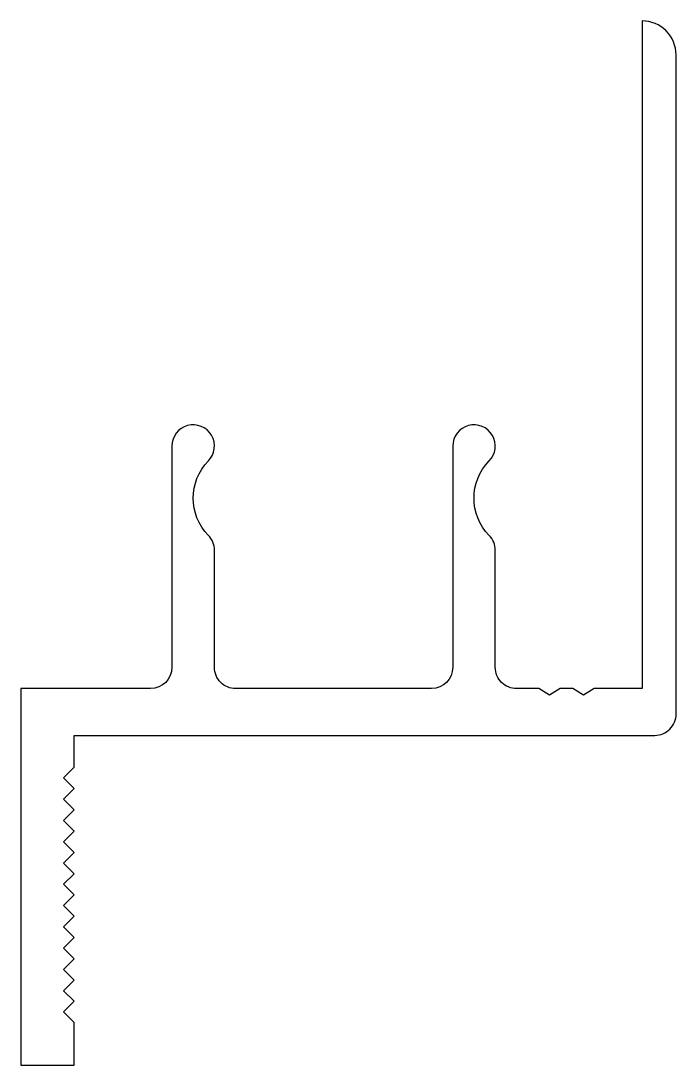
# Model space of a CAD drawing. Extents: x 1012.8 to 1043.6, y 560.1 to 609.2.
import ezdxf

# ---------------------------------------------------------------- set-up
doc = ezdxf.new("R2010")
doc.units = 0
doc.layers.get('0').update_dxf_attribs({"linetype": 'CONTINUOUS'})

msp = doc.modelspace()

# ---------------------------------------------------------------- linework, layer by layer
at = {"color": 7}
msp.add_lwpolyline([(1032.11, 577.811), (1022.911, 577.811, -0.414214), (1021.911, 578.811), (1021.911, 584.312, 0.196262), (1021.625, 585.012, -0.408179), (1021.625, 588.512, 1.488372), (1019.911, 589.211), (1019.91, 578.811, -0.41418), (1018.91, 577.811), (1012.811, 577.811), (1012.811, 560.111), (1015.311, 560.111), (1015.311, 562.111), (1014.821, 562.611), (1015.311, 563.111), (1014.821, 563.611), (1015.311, 564.111), (1014.821, 564.611), (1015.311, 565.111), (1014.821, 565.611), (1015.311, 566.111), (1014.821, 566.611), (1015.311, 567.111), (1014.821, 567.611), (1015.311, 568.111), (1014.821, 568.611), (1015.311, 569.111), (1014.821, 569.611), (1015.311, 570.111), (1014.821, 570.611), (1015.311, 571.111), (1014.821, 571.611), (1015.311, 572.111), (1014.821, 572.611), (1015.311, 573.111), (1014.821, 573.611), (1015.311, 574.111), (1015.311, 575.611), (1042.611, 575.611, 0.414214), (1043.611, 576.611), (1043.611, 607.6, 0.414214), (1042.011, 609.2), (1042.011, 577.811), (1039.761, 577.811), (1039.261, 577.495), (1038.761, 577.811), (1038.161, 577.811), (1037.661, 577.495), (1037.161, 577.811), (1036.111, 577.811, -0.414214), (1035.111, 578.811), (1035.111, 584.312, 0.196262), (1034.825, 585.012, -0.408179), (1034.825, 588.511, 1.488372), (1033.111, 589.211), (1033.11, 578.811, -0.41418)], format="xyb", close=True, dxfattribs=at)

doc.saveas('drawing.dxf')
